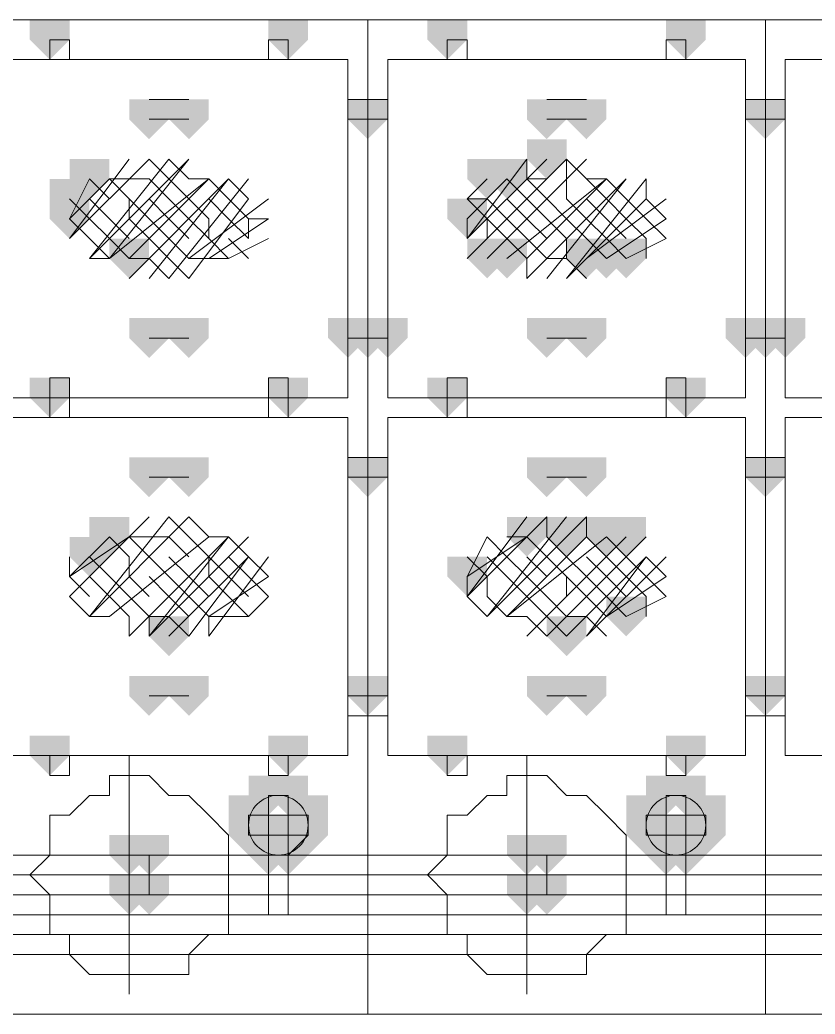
# Model space of a CAD drawing. Header units: millimetres. Extents: x 2315 to 4619, y 1334 to 1897.
# Drawn here: x 3943.621 to 3946.064, y 1516.958 to 1520.012 of the extents above; entities that cross this region are included whole.
import ezdxf

# ---------------------------------------------------------------- set-up
doc = ezdxf.new("R2010")
doc.units = ezdxf.units.MM
for name, color, linetype in [('PDF_3中心线层', 1, 'Continuous'), ('PDF_4虚线层', 2, 'Continuous'), ('PDF_5剖面线层', 2, 'Continuous'), ('PDF_剖面线层', 4, 'Continuous'), ('PDF_细实线层', 7, 'Continuous')]:
    doc.layers.add(name, color=color, linetype=linetype)

msp = doc.modelspace()

# ---------------------------------------------------------------- hatches: boundary and pattern name
at = {"layer": 'PDF_3中心线层', "transparency": 33554559}
for points in [[(3944.4452, 1520.0125), (3944.3841, 1520.0125), (3944.3841, 1519.9514), (3944.4452, 1519.8903), (3944.5063, 1519.9514), (3944.5063, 1520.0125)], [(3944.4452, 1520.0125), (3944.3841, 1520.0125), (3944.3841, 1519.9514), (3944.4452, 1519.8903), (3944.5063, 1519.9514), (3944.5063, 1520.0125)], [(3944.9339, 1520.0125), (3944.8728, 1520.0125), (3944.8728, 1519.9514), (3944.9339, 1519.8903), (3944.995, 1519.9514), (3944.995, 1520.0125)], [(3944.9339, 1520.0125), (3944.8728, 1520.0125), (3944.8728, 1519.9514), (3944.9339, 1519.8903), (3944.995, 1519.9514), (3944.995, 1520.0125)], [(3945.6668, 1520.0125), (3945.6058, 1520.0125), (3945.6058, 1519.9514), (3945.6668, 1519.8903), (3945.7279, 1519.9514), (3945.7279, 1520.0125)], [(3945.6668, 1520.0125), (3945.6058, 1520.0125), (3945.6058, 1519.9514), (3945.6668, 1519.8903), (3945.7279, 1519.9514), (3945.7279, 1520.0125)], [(3944.6895, 1519.7682), (3944.6285, 1519.7682), (3944.6285, 1519.7071), (3944.6895, 1519.646), (3944.7506, 1519.7071), (3944.7506, 1519.7682)], [(3944.6895, 1519.7682), (3944.6285, 1519.7682), (3944.6285, 1519.7071), (3944.6895, 1519.646), (3944.7506, 1519.7071), (3944.7506, 1519.7682)], [(3945.9112, 1519.7682), (3945.8501, 1519.7682), (3945.8501, 1519.7071), (3945.9112, 1519.646), (3945.9723, 1519.7071), (3945.9723, 1519.7682)], [(3945.9112, 1519.7682), (3945.8501, 1519.7682), (3945.8501, 1519.7071), (3945.9112, 1519.646), (3945.9723, 1519.7071), (3945.9723, 1519.7682)], [(3944.6895, 1519.0963), (3944.6285, 1519.0963), (3944.6285, 1519.0352), (3944.6895, 1518.9741), (3944.7506, 1519.0352), (3944.7506, 1519.0963)], [(3944.6895, 1519.0963), (3944.6285, 1519.0963), (3944.6285, 1519.0352), (3944.6895, 1518.9741), (3944.7506, 1519.0352), (3944.7506, 1519.0963)], [(3944.6895, 1519.0963), (3944.6285, 1519.0963), (3944.6285, 1519.0352), (3944.6895, 1518.9741), (3944.7506, 1519.0352), (3944.7506, 1519.0963)], [(3944.6895, 1519.0963), (3944.6285, 1519.0963), (3944.6285, 1519.0352), (3944.6895, 1518.9741), (3944.7506, 1519.0352), (3944.7506, 1519.0963)], [(3945.9112, 1519.0963), (3945.8501, 1519.0963), (3945.8501, 1519.0352), (3945.9112, 1518.9741), (3945.9723, 1519.0352), (3945.9723, 1519.0963)], [(3945.9112, 1519.0963), (3945.8501, 1519.0963), (3945.8501, 1519.0352), (3945.9112, 1518.9741), (3945.9723, 1519.0352), (3945.9723, 1519.0963)], [(3945.9112, 1519.0963), (3945.8501, 1519.0963), (3945.8501, 1519.0352), (3945.9112, 1518.9741), (3945.9723, 1519.0352), (3945.9723, 1519.0963)], [(3945.9112, 1519.0963), (3945.8501, 1519.0963), (3945.8501, 1519.0352), (3945.9112, 1518.9741), (3945.9723, 1519.0352), (3945.9723, 1519.0963)], [(3944.4452, 1518.913), (3944.3841, 1518.913), (3944.3841, 1518.8519), (3944.4452, 1518.7909), (3944.5063, 1518.8519), (3944.5063, 1518.913)], [(3944.4452, 1518.913), (3944.3841, 1518.913), (3944.3841, 1518.8519), (3944.4452, 1518.7909), (3944.5063, 1518.8519), (3944.5063, 1518.913)], [(3944.9339, 1518.913), (3944.8728, 1518.913), (3944.8728, 1518.8519), (3944.9339, 1518.7909), (3944.995, 1518.8519), (3944.995, 1518.913)], [(3944.9339, 1518.913), (3944.8728, 1518.913), (3944.8728, 1518.8519), (3944.9339, 1518.7909), (3944.995, 1518.8519), (3944.995, 1518.913)], [(3945.6668, 1518.913), (3945.6058, 1518.913), (3945.6058, 1518.8519), (3945.6668, 1518.7909), (3945.7279, 1518.8519), (3945.7279, 1518.913)], [(3945.6668, 1518.913), (3945.6058, 1518.913), (3945.6058, 1518.8519), (3945.6668, 1518.7909), (3945.7279, 1518.8519), (3945.7279, 1518.913)], [(3944.6895, 1518.6687), (3944.6285, 1518.6687), (3944.6285, 1518.6076), (3944.6895, 1518.5465), (3944.7506, 1518.6076), (3944.7506, 1518.6687)], [(3944.6895, 1518.6687), (3944.6285, 1518.6687), (3944.6285, 1518.6076), (3944.6895, 1518.5465), (3944.7506, 1518.6076), (3944.7506, 1518.6687)], [(3944.6895, 1518.6687), (3944.6285, 1518.6687), (3944.6285, 1518.6076), (3944.6895, 1518.5465), (3944.7506, 1518.6076), (3944.7506, 1518.6687)], [(3944.6895, 1518.6687), (3944.6285, 1518.6687), (3944.6285, 1518.6076), (3944.6895, 1518.5465), (3944.7506, 1518.6076), (3944.7506, 1518.6687)], [(3945.9112, 1518.6687), (3945.8501, 1518.6687), (3945.8501, 1518.6076), (3945.9112, 1518.5465), (3945.9723, 1518.6076), (3945.9723, 1518.6687)], [(3945.9112, 1518.6687), (3945.8501, 1518.6687), (3945.8501, 1518.6076), (3945.9112, 1518.5465), (3945.9723, 1518.6076), (3945.9723, 1518.6687)], [(3945.9112, 1518.6687), (3945.8501, 1518.6687), (3945.8501, 1518.6076), (3945.9112, 1518.5465), (3945.9723, 1518.6076), (3945.9723, 1518.6687)], [(3945.9112, 1518.6687), (3945.8501, 1518.6687), (3945.8501, 1518.6076), (3945.9112, 1518.5465), (3945.9723, 1518.6076), (3945.9723, 1518.6687)], [(3944.6895, 1517.9968), (3944.6285, 1517.9968), (3944.6285, 1517.9357), (3944.6895, 1517.8746), (3944.7506, 1517.9357), (3944.7506, 1517.9968)], [(3944.6895, 1517.9968), (3944.6285, 1517.9968), (3944.6285, 1517.9357), (3944.6895, 1517.8746), (3944.7506, 1517.9357), (3944.7506, 1517.9968)], [(3945.9112, 1517.9968), (3945.8501, 1517.9968), (3945.8501, 1517.9357), (3945.9112, 1517.8746), (3945.9723, 1517.9357), (3945.9723, 1517.9968)], [(3945.9112, 1517.9968), (3945.8501, 1517.9968), (3945.8501, 1517.9357), (3945.9112, 1517.8746), (3945.9723, 1517.9357), (3945.9723, 1517.9968)], [(3944.4452, 1517.8136), (3944.3841, 1517.8136), (3944.3841, 1517.7525), (3944.4452, 1517.6914), (3944.5063, 1517.7525), (3944.5063, 1517.8136)], [(3944.4452, 1517.8136), (3944.3841, 1517.8136), (3944.3841, 1517.7525), (3944.4452, 1517.6914), (3944.5063, 1517.7525), (3944.5063, 1517.8136)], [(3944.9339, 1517.8136), (3944.8728, 1517.8136), (3944.8728, 1517.7525), (3944.9339, 1517.6914), (3944.995, 1517.7525), (3944.995, 1517.8136)], [(3944.9339, 1517.8136), (3944.8728, 1517.8136), (3944.8728, 1517.7525), (3944.9339, 1517.6914), (3944.995, 1517.7525), (3944.995, 1517.8136)], [(3945.6668, 1517.8136), (3945.6058, 1517.8136), (3945.6058, 1517.7525), (3945.6668, 1517.6914), (3945.7279, 1517.7525), (3945.7279, 1517.8136)], [(3945.6668, 1517.8136), (3945.6058, 1517.8136), (3945.6058, 1517.7525), (3945.6668, 1517.6914), (3945.7279, 1517.7525), (3945.7279, 1517.8136)]]:
    msp.add_hatch(color=256, dxfattribs=at).paths.add_polyline_path(points)
at = {"layer": 'PDF_4虚线层', "transparency": 33554559}
for points in [[(3944.4452, 1517.5692), (3944.3841, 1517.5692), (3944.3841, 1517.5082), (3944.4452, 1517.4471), (3944.5063, 1517.5082), (3944.5063, 1517.5692)], [(3945.6668, 1517.5692), (3945.6058, 1517.5692), (3945.6058, 1517.5082), (3945.6668, 1517.4471), (3945.7279, 1517.5082), (3945.7279, 1517.5692)]]:
    msp.add_hatch(color=256, dxfattribs=at).paths.add_polyline_path(points)
at = {"layer": 'PDF_5剖面线层', "transparency": 33554559}
for points in [[(3945.2393, 1519.646), (3945.1782, 1519.646), (3945.1782, 1519.5849), (3945.2393, 1519.5238), (3945.3004, 1519.5849), (3945.3004, 1519.646)], [(3943.8344, 1519.5849), (3943.7733, 1519.5849), (3943.7733, 1519.5238), (3943.8344, 1519.4628), (3943.8955, 1519.5238), (3943.8955, 1519.5849)], [(3945.056, 1519.5849), (3944.995, 1519.5849), (3944.995, 1519.5238), (3945.056, 1519.4628), (3945.1171, 1519.5238), (3945.1171, 1519.5849)], [(3945.1171, 1519.5849), (3945.056, 1519.5849), (3945.056, 1519.5238), (3945.1171, 1519.4628), (3945.1782, 1519.5238), (3945.1782, 1519.5849)], [(3943.7733, 1519.5238), (3943.7123, 1519.5238), (3943.7123, 1519.4628), (3943.7733, 1519.4017), (3943.8344, 1519.4628), (3943.8344, 1519.5238)], [(3943.7733, 1519.4628), (3943.7123, 1519.4628), (3943.7123, 1519.4017), (3943.7733, 1519.3406), (3943.8344, 1519.4017), (3943.8344, 1519.4628)], [(3944.995, 1519.4628), (3944.9339, 1519.4628), (3944.9339, 1519.4017), (3944.995, 1519.3406), (3945.056, 1519.4017), (3945.056, 1519.4628)], [(3943.9566, 1519.3406), (3943.8955, 1519.3406), (3943.8955, 1519.2795), (3943.9566, 1519.2184), (3944.0177, 1519.2795), (3944.0177, 1519.3406)], [(3945.056, 1519.3406), (3944.995, 1519.3406), (3944.995, 1519.2795), (3945.056, 1519.2184), (3945.1171, 1519.2795), (3945.1171, 1519.3406)], [(3945.1171, 1519.3406), (3945.056, 1519.3406), (3945.056, 1519.2795), (3945.1171, 1519.2184), (3945.1782, 1519.2795), (3945.1782, 1519.3406)], [(3945.3614, 1519.3406), (3945.3004, 1519.3406), (3945.3004, 1519.2795), (3945.3614, 1519.2184), (3945.4225, 1519.2795), (3945.4225, 1519.3406)], [(3945.4225, 1519.3406), (3945.3614, 1519.3406), (3945.3614, 1519.2795), (3945.4225, 1519.2184), (3945.4836, 1519.2795), (3945.4836, 1519.3406)], [(3945.4836, 1519.3406), (3945.4225, 1519.3406), (3945.4225, 1519.2795), (3945.4836, 1519.2184), (3945.5447, 1519.2795), (3945.5447, 1519.3406)], [(3943.8955, 1518.4855), (3943.8344, 1518.4855), (3943.8344, 1518.4244), (3943.8955, 1518.3633), (3943.9566, 1518.4244), (3943.9566, 1518.4855)], [(3945.1782, 1518.4855), (3945.1171, 1518.4855), (3945.1171, 1518.4244), (3945.1782, 1518.3633), (3945.2393, 1518.4244), (3945.2393, 1518.4855)], [(3945.3004, 1518.4855), (3945.2393, 1518.4855), (3945.2393, 1518.4244), (3945.3004, 1518.3633), (3945.3614, 1518.4244), (3945.3614, 1518.4855)], [(3945.4225, 1518.4855), (3945.3614, 1518.4855), (3945.3614, 1518.4244), (3945.4225, 1518.3633), (3945.4836, 1518.4244), (3945.4836, 1518.4855)], [(3945.4836, 1518.4855), (3945.4225, 1518.4855), (3945.4225, 1518.4244), (3945.4836, 1518.3633), (3945.5447, 1518.4244), (3945.5447, 1518.4855)], [(3943.8344, 1518.4244), (3943.7733, 1518.4244), (3943.7733, 1518.3633), (3943.8344, 1518.3022), (3943.8955, 1518.3633), (3943.8955, 1518.4244)], [(3944.995, 1518.3633), (3944.9339, 1518.3633), (3944.9339, 1518.3022), (3944.995, 1518.2411), (3945.056, 1518.3022), (3945.056, 1518.3633)], [(3945.4836, 1518.2411), (3945.4225, 1518.2411), (3945.4225, 1518.1801), (3945.4836, 1518.119), (3945.5447, 1518.1801), (3945.5447, 1518.2411)], [(3944.0787, 1518.1801), (3944.0177, 1518.1801), (3944.0177, 1518.119), (3944.0787, 1518.0579), (3944.1398, 1518.119), (3944.1398, 1518.1801)], [(3945.3004, 1518.1801), (3945.2393, 1518.1801), (3945.2393, 1518.119), (3945.3004, 1518.0579), (3945.3614, 1518.119), (3945.3614, 1518.1801)]]:
    msp.add_hatch(color=256, dxfattribs=at).paths.add_polyline_path(points)
at = {"layer": 'PDF_细实线层', "transparency": 33554559}
for points in [[(3943.7123, 1520.0125), (3943.6512, 1520.0125), (3943.6512, 1519.9514), (3943.7123, 1519.8903), (3943.7733, 1519.9514), (3943.7733, 1520.0125)], [(3944.4452, 1520.0125), (3944.3841, 1520.0125), (3944.3841, 1519.9514), (3944.4452, 1519.8903), (3944.5063, 1519.9514), (3944.5063, 1520.0125)], [(3944.9339, 1520.0125), (3944.8728, 1520.0125), (3944.8728, 1519.9514), (3944.9339, 1519.8903), (3944.995, 1519.9514), (3944.995, 1520.0125)], [(3945.6668, 1520.0125), (3945.6058, 1520.0125), (3945.6058, 1519.9514), (3945.6668, 1519.8903), (3945.7279, 1519.9514), (3945.7279, 1520.0125)], [(3944.0177, 1519.7682), (3943.9566, 1519.7682), (3943.9566, 1519.7071), (3944.0177, 1519.646), (3944.0787, 1519.7071), (3944.0787, 1519.7682)], [(3944.1398, 1519.7682), (3944.0787, 1519.7682), (3944.0787, 1519.7071), (3944.1398, 1519.646), (3944.2009, 1519.7071), (3944.2009, 1519.7682)], [(3944.6895, 1519.7682), (3944.6285, 1519.7682), (3944.6285, 1519.7071), (3944.6895, 1519.646), (3944.7506, 1519.7071), (3944.7506, 1519.7682)], [(3945.2393, 1519.7682), (3945.1782, 1519.7682), (3945.1782, 1519.7071), (3945.2393, 1519.646), (3945.3004, 1519.7071), (3945.3004, 1519.7682)], [(3945.3614, 1519.7682), (3945.3004, 1519.7682), (3945.3004, 1519.7071), (3945.3614, 1519.646), (3945.4225, 1519.7071), (3945.4225, 1519.7682)], [(3945.9112, 1519.7682), (3945.8501, 1519.7682), (3945.8501, 1519.7071), (3945.9112, 1519.646), (3945.9723, 1519.7071), (3945.9723, 1519.7682)], [(3944.0177, 1519.0963), (3943.9566, 1519.0963), (3943.9566, 1519.0352), (3944.0177, 1518.9741), (3944.0787, 1519.0352), (3944.0787, 1519.0963)], [(3944.1398, 1519.0963), (3944.0787, 1519.0963), (3944.0787, 1519.0352), (3944.1398, 1518.9741), (3944.2009, 1519.0352), (3944.2009, 1519.0963)], [(3944.6285, 1519.0963), (3944.5674, 1519.0963), (3944.5674, 1519.0352), (3944.6285, 1518.9741), (3944.6895, 1519.0352), (3944.6895, 1519.0963)], [(3944.6285, 1519.0963), (3944.5674, 1519.0963), (3944.5674, 1519.0352), (3944.6285, 1518.9741), (3944.6895, 1519.0352), (3944.6895, 1519.0963)], [(3944.6895, 1519.0963), (3944.6285, 1519.0963), (3944.6285, 1519.0352), (3944.6895, 1518.9741), (3944.7506, 1519.0352), (3944.7506, 1519.0963)], [(3944.7506, 1519.0963), (3944.6895, 1519.0963), (3944.6895, 1519.0352), (3944.7506, 1518.9741), (3944.8117, 1519.0352), (3944.8117, 1519.0963)], [(3944.7506, 1519.0963), (3944.6895, 1519.0963), (3944.6895, 1519.0352), (3944.7506, 1518.9741), (3944.8117, 1519.0352), (3944.8117, 1519.0963)], [(3945.2393, 1519.0963), (3945.1782, 1519.0963), (3945.1782, 1519.0352), (3945.2393, 1518.9741), (3945.3004, 1519.0352), (3945.3004, 1519.0963)], [(3945.3614, 1519.0963), (3945.3004, 1519.0963), (3945.3004, 1519.0352), (3945.3614, 1518.9741), (3945.4225, 1519.0352), (3945.4225, 1519.0963)], [(3945.8501, 1519.0963), (3945.789, 1519.0963), (3945.789, 1519.0352), (3945.8501, 1518.9741), (3945.9112, 1519.0352), (3945.9112, 1519.0963)], [(3945.8501, 1519.0963), (3945.789, 1519.0963), (3945.789, 1519.0352), (3945.8501, 1518.9741), (3945.9112, 1519.0352), (3945.9112, 1519.0963)], [(3945.9112, 1519.0963), (3945.8501, 1519.0963), (3945.8501, 1519.0352), (3945.9112, 1518.9741), (3945.9723, 1519.0352), (3945.9723, 1519.0963)], [(3945.9723, 1519.0963), (3945.9112, 1519.0963), (3945.9112, 1519.0352), (3945.9723, 1518.9741), (3946.0333, 1519.0352), (3946.0333, 1519.0963)], [(3945.9723, 1519.0963), (3945.9112, 1519.0963), (3945.9112, 1519.0352), (3945.9723, 1518.9741), (3946.0333, 1519.0352), (3946.0333, 1519.0963)], [(3943.7123, 1518.913), (3943.6512, 1518.913), (3943.6512, 1518.8519), (3943.7123, 1518.7909), (3943.7733, 1518.8519), (3943.7733, 1518.913)], [(3944.4452, 1518.913), (3944.3841, 1518.913), (3944.3841, 1518.8519), (3944.4452, 1518.7909), (3944.5063, 1518.8519), (3944.5063, 1518.913)], [(3944.9339, 1518.913), (3944.8728, 1518.913), (3944.8728, 1518.8519), (3944.9339, 1518.7909), (3944.995, 1518.8519), (3944.995, 1518.913)], [(3945.6668, 1518.913), (3945.6058, 1518.913), (3945.6058, 1518.8519), (3945.6668, 1518.7909), (3945.7279, 1518.8519), (3945.7279, 1518.913)], [(3944.0177, 1518.6687), (3943.9566, 1518.6687), (3943.9566, 1518.6076), (3944.0177, 1518.5465), (3944.0787, 1518.6076), (3944.0787, 1518.6687)], [(3944.1398, 1518.6687), (3944.0787, 1518.6687), (3944.0787, 1518.6076), (3944.1398, 1518.5465), (3944.2009, 1518.6076), (3944.2009, 1518.6687)], [(3944.6895, 1518.6687), (3944.6285, 1518.6687), (3944.6285, 1518.6076), (3944.6895, 1518.5465), (3944.7506, 1518.6076), (3944.7506, 1518.6687)], [(3945.2393, 1518.6687), (3945.1782, 1518.6687), (3945.1782, 1518.6076), (3945.2393, 1518.5465), (3945.3004, 1518.6076), (3945.3004, 1518.6687)], [(3945.3614, 1518.6687), (3945.3004, 1518.6687), (3945.3004, 1518.6076), (3945.3614, 1518.5465), (3945.4225, 1518.6076), (3945.4225, 1518.6687)], [(3945.9112, 1518.6687), (3945.8501, 1518.6687), (3945.8501, 1518.6076), (3945.9112, 1518.5465), (3945.9723, 1518.6076), (3945.9723, 1518.6687)], [(3944.0177, 1517.9968), (3943.9566, 1517.9968), (3943.9566, 1517.9357), (3944.0177, 1517.8746), (3944.0787, 1517.9357), (3944.0787, 1517.9968)], [(3944.1398, 1517.9968), (3944.0787, 1517.9968), (3944.0787, 1517.9357), (3944.1398, 1517.8746), (3944.2009, 1517.9357), (3944.2009, 1517.9968)], [(3944.6895, 1517.9968), (3944.6285, 1517.9968), (3944.6285, 1517.9357), (3944.6895, 1517.8746), (3944.7506, 1517.9357), (3944.7506, 1517.9968)], [(3945.2393, 1517.9968), (3945.1782, 1517.9968), (3945.1782, 1517.9357), (3945.2393, 1517.8746), (3945.3004, 1517.9357), (3945.3004, 1517.9968)], [(3945.3614, 1517.9968), (3945.3004, 1517.9968), (3945.3004, 1517.9357), (3945.3614, 1517.8746), (3945.4225, 1517.9357), (3945.4225, 1517.9968)], [(3945.9112, 1517.9968), (3945.8501, 1517.9968), (3945.8501, 1517.9357), (3945.9112, 1517.8746), (3945.9723, 1517.9357), (3945.9723, 1517.9968)], [(3943.7123, 1517.8136), (3943.6512, 1517.8136), (3943.6512, 1517.7525), (3943.7123, 1517.6914), (3943.7733, 1517.7525), (3943.7733, 1517.8136)], [(3944.4452, 1517.8136), (3944.3841, 1517.8136), (3944.3841, 1517.7525), (3944.4452, 1517.6914), (3944.5063, 1517.7525), (3944.5063, 1517.8136)], [(3944.9339, 1517.8136), (3944.8728, 1517.8136), (3944.8728, 1517.7525), (3944.9339, 1517.6914), (3944.995, 1517.7525), (3944.995, 1517.8136)], [(3945.6668, 1517.8136), (3945.6058, 1517.8136), (3945.6058, 1517.7525), (3945.6668, 1517.6914), (3945.7279, 1517.7525), (3945.7279, 1517.8136)], [(3944.3841, 1517.6914), (3944.3231, 1517.6914), (3944.3231, 1517.6303), (3944.3841, 1517.5692), (3944.4452, 1517.6303), (3944.4452, 1517.6914)], [(3944.4452, 1517.6914), (3944.3841, 1517.6914), (3944.3841, 1517.6303), (3944.4452, 1517.5692), (3944.5063, 1517.6303), (3944.5063, 1517.6914)], [(3944.4452, 1517.6914), (3944.3841, 1517.6914), (3944.3841, 1517.6303), (3944.4452, 1517.5692), (3944.5063, 1517.6303), (3944.5063, 1517.6914)], [(3944.4452, 1517.6914), (3944.3841, 1517.6914), (3944.3841, 1517.6303), (3944.4452, 1517.5692), (3944.5063, 1517.6303), (3944.5063, 1517.6914)], [(3944.4452, 1517.6914), (3944.3841, 1517.6914), (3944.3841, 1517.6303), (3944.4452, 1517.5692), (3944.5063, 1517.6303), (3944.5063, 1517.6914)], [(3945.6058, 1517.6914), (3945.5447, 1517.6914), (3945.5447, 1517.6303), (3945.6058, 1517.5692), (3945.6668, 1517.6303), (3945.6668, 1517.6914)], [(3945.6668, 1517.6914), (3945.6058, 1517.6914), (3945.6058, 1517.6303), (3945.6668, 1517.5692), (3945.7279, 1517.6303), (3945.7279, 1517.6914)], [(3945.6668, 1517.6914), (3945.6058, 1517.6914), (3945.6058, 1517.6303), (3945.6668, 1517.5692), (3945.7279, 1517.6303), (3945.7279, 1517.6914)], [(3945.6668, 1517.6914), (3945.6058, 1517.6914), (3945.6058, 1517.6303), (3945.6668, 1517.5692), (3945.7279, 1517.6303), (3945.7279, 1517.6914)], [(3945.6668, 1517.6914), (3945.6058, 1517.6914), (3945.6058, 1517.6303), (3945.6668, 1517.5692), (3945.7279, 1517.6303), (3945.7279, 1517.6914)], [(3944.3231, 1517.6303), (3944.262, 1517.6303), (3944.262, 1517.5692), (3944.3231, 1517.5082), (3944.3841, 1517.5692), (3944.3841, 1517.6303)], [(3944.3231, 1517.6303), (3944.262, 1517.6303), (3944.262, 1517.5692), (3944.3231, 1517.5082), (3944.3841, 1517.5692), (3944.3841, 1517.6303)], [(3944.3231, 1517.6303), (3944.262, 1517.6303), (3944.262, 1517.5692), (3944.3231, 1517.5082), (3944.3841, 1517.5692), (3944.3841, 1517.6303)], [(3944.3231, 1517.6303), (3944.262, 1517.6303), (3944.262, 1517.5692), (3944.3231, 1517.5082), (3944.3841, 1517.5692), (3944.3841, 1517.6303)], [(3944.3231, 1517.6303), (3944.262, 1517.6303), (3944.262, 1517.5692), (3944.3231, 1517.5082), (3944.3841, 1517.5692), (3944.3841, 1517.6303)], [(3944.3231, 1517.6303), (3944.262, 1517.6303), (3944.262, 1517.5692), (3944.3231, 1517.5082), (3944.3841, 1517.5692), (3944.3841, 1517.6303)], [(3944.3231, 1517.6303), (3944.262, 1517.6303), (3944.262, 1517.5692), (3944.3231, 1517.5082), (3944.3841, 1517.5692), (3944.3841, 1517.6303)], [(3944.5063, 1517.6303), (3944.4452, 1517.6303), (3944.4452, 1517.5692), (3944.5063, 1517.5082), (3944.5674, 1517.5692), (3944.5674, 1517.6303)], [(3944.5063, 1517.6303), (3944.4452, 1517.6303), (3944.4452, 1517.5692), (3944.5063, 1517.5082), (3944.5674, 1517.5692), (3944.5674, 1517.6303)], [(3944.5063, 1517.6303), (3944.4452, 1517.6303), (3944.4452, 1517.5692), (3944.5063, 1517.5082), (3944.5674, 1517.5692), (3944.5674, 1517.6303)], [(3944.5063, 1517.6303), (3944.4452, 1517.6303), (3944.4452, 1517.5692), (3944.5063, 1517.5082), (3944.5674, 1517.5692), (3944.5674, 1517.6303)], [(3944.5063, 1517.6303), (3944.4452, 1517.6303), (3944.4452, 1517.5692), (3944.5063, 1517.5082), (3944.5674, 1517.5692), (3944.5674, 1517.6303)], [(3944.5063, 1517.6303), (3944.4452, 1517.6303), (3944.4452, 1517.5692), (3944.5063, 1517.5082), (3944.5674, 1517.5692), (3944.5674, 1517.6303)], [(3944.5063, 1517.6303), (3944.4452, 1517.6303), (3944.4452, 1517.5692), (3944.5063, 1517.5082), (3944.5674, 1517.5692), (3944.5674, 1517.6303)], [(3945.5447, 1517.6303), (3945.4836, 1517.6303), (3945.4836, 1517.5692), (3945.5447, 1517.5082), (3945.6058, 1517.5692), (3945.6058, 1517.6303)], [(3945.5447, 1517.6303), (3945.4836, 1517.6303), (3945.4836, 1517.5692), (3945.5447, 1517.5082), (3945.6058, 1517.5692), (3945.6058, 1517.6303)], [(3945.5447, 1517.6303), (3945.4836, 1517.6303), (3945.4836, 1517.5692), (3945.5447, 1517.5082), (3945.6058, 1517.5692), (3945.6058, 1517.6303)], [(3945.5447, 1517.6303), (3945.4836, 1517.6303), (3945.4836, 1517.5692), (3945.5447, 1517.5082), (3945.6058, 1517.5692), (3945.6058, 1517.6303)], [(3945.5447, 1517.6303), (3945.4836, 1517.6303), (3945.4836, 1517.5692), (3945.5447, 1517.5082), (3945.6058, 1517.5692), (3945.6058, 1517.6303)], [(3945.5447, 1517.6303), (3945.4836, 1517.6303), (3945.4836, 1517.5692), (3945.5447, 1517.5082), (3945.6058, 1517.5692), (3945.6058, 1517.6303)], [(3945.5447, 1517.6303), (3945.4836, 1517.6303), (3945.4836, 1517.5692), (3945.5447, 1517.5082), (3945.6058, 1517.5692), (3945.6058, 1517.6303)], [(3945.7279, 1517.6303), (3945.6668, 1517.6303), (3945.6668, 1517.5692), (3945.7279, 1517.5082), (3945.789, 1517.5692), (3945.789, 1517.6303)], [(3945.7279, 1517.6303), (3945.6668, 1517.6303), (3945.6668, 1517.5692), (3945.7279, 1517.5082), (3945.789, 1517.5692), (3945.789, 1517.6303)], [(3945.7279, 1517.6303), (3945.6668, 1517.6303), (3945.6668, 1517.5692), (3945.7279, 1517.5082), (3945.789, 1517.5692), (3945.789, 1517.6303)], [(3945.7279, 1517.6303), (3945.6668, 1517.6303), (3945.6668, 1517.5692), (3945.7279, 1517.5082), (3945.789, 1517.5692), (3945.789, 1517.6303)], [(3945.7279, 1517.6303), (3945.6668, 1517.6303), (3945.6668, 1517.5692), (3945.7279, 1517.5082), (3945.789, 1517.5692), (3945.789, 1517.6303)], [(3945.7279, 1517.6303), (3945.6668, 1517.6303), (3945.6668, 1517.5692), (3945.7279, 1517.5082), (3945.789, 1517.5692), (3945.789, 1517.6303)], [(3945.7279, 1517.6303), (3945.6668, 1517.6303), (3945.6668, 1517.5692), (3945.7279, 1517.5082), (3945.789, 1517.5692), (3945.789, 1517.6303)], [(3944.3231, 1517.5692), (3944.262, 1517.5692), (3944.262, 1517.5082), (3944.3231, 1517.4471), (3944.3841, 1517.5082), (3944.3841, 1517.5692)], [(3944.3231, 1517.5692), (3944.262, 1517.5692), (3944.262, 1517.5082), (3944.3231, 1517.4471), (3944.3841, 1517.5082), (3944.3841, 1517.5692)], [(3944.3231, 1517.5692), (3944.262, 1517.5692), (3944.262, 1517.5082), (3944.3231, 1517.4471), (3944.3841, 1517.5082), (3944.3841, 1517.5692)], [(3944.3231, 1517.5692), (3944.262, 1517.5692), (3944.262, 1517.5082), (3944.3231, 1517.4471), (3944.3841, 1517.5082), (3944.3841, 1517.5692)], [(3944.3231, 1517.5692), (3944.262, 1517.5692), (3944.262, 1517.5082), (3944.3231, 1517.4471), (3944.3841, 1517.5082), (3944.3841, 1517.5692)], [(3944.3231, 1517.5692), (3944.262, 1517.5692), (3944.262, 1517.5082), (3944.3231, 1517.4471), (3944.3841, 1517.5082), (3944.3841, 1517.5692)], [(3944.3231, 1517.5692), (3944.262, 1517.5692), (3944.262, 1517.5082), (3944.3231, 1517.4471), (3944.3841, 1517.5082), (3944.3841, 1517.5692)], [(3944.3841, 1517.5692), (3944.3231, 1517.5692), (3944.3231, 1517.5082), (3944.3841, 1517.4471), (3944.4452, 1517.5082), (3944.4452, 1517.5692)], [(3944.3841, 1517.5692), (3944.3231, 1517.5692), (3944.3231, 1517.5082), (3944.3841, 1517.4471), (3944.4452, 1517.5082), (3944.4452, 1517.5692)], [(3944.4452, 1517.5692), (3944.3841, 1517.5692), (3944.3841, 1517.5082), (3944.4452, 1517.4471), (3944.5063, 1517.5082), (3944.5063, 1517.5692)], [(3944.4452, 1517.5692), (3944.3841, 1517.5692), (3944.3841, 1517.5082), (3944.4452, 1517.4471), (3944.5063, 1517.5082), (3944.5063, 1517.5692)], [(3944.4452, 1517.5692), (3944.3841, 1517.5692), (3944.3841, 1517.5082), (3944.4452, 1517.4471), (3944.5063, 1517.5082), (3944.5063, 1517.5692)], [(3944.4452, 1517.5692), (3944.3841, 1517.5692), (3944.3841, 1517.5082), (3944.4452, 1517.4471), (3944.5063, 1517.5082), (3944.5063, 1517.5692)], [(3944.4452, 1517.5692), (3944.3841, 1517.5692), (3944.3841, 1517.5082), (3944.4452, 1517.4471), (3944.5063, 1517.5082), (3944.5063, 1517.5692)], [(3944.4452, 1517.5692), (3944.3841, 1517.5692), (3944.3841, 1517.5082), (3944.4452, 1517.4471), (3944.5063, 1517.5082), (3944.5063, 1517.5692)], [(3944.5063, 1517.5692), (3944.4452, 1517.5692), (3944.4452, 1517.5082), (3944.5063, 1517.4471), (3944.5674, 1517.5082), (3944.5674, 1517.5692)], [(3944.5063, 1517.5692), (3944.4452, 1517.5692), (3944.4452, 1517.5082), (3944.5063, 1517.4471), (3944.5674, 1517.5082), (3944.5674, 1517.5692)], [(3944.5063, 1517.5692), (3944.4452, 1517.5692), (3944.4452, 1517.5082), (3944.5063, 1517.4471), (3944.5674, 1517.5082), (3944.5674, 1517.5692)], [(3944.5063, 1517.5692), (3944.4452, 1517.5692), (3944.4452, 1517.5082), (3944.5063, 1517.4471), (3944.5674, 1517.5082), (3944.5674, 1517.5692)], [(3944.5063, 1517.5692), (3944.4452, 1517.5692), (3944.4452, 1517.5082), (3944.5063, 1517.4471), (3944.5674, 1517.5082), (3944.5674, 1517.5692)], [(3944.5063, 1517.5692), (3944.4452, 1517.5692), (3944.4452, 1517.5082), (3944.5063, 1517.4471), (3944.5674, 1517.5082), (3944.5674, 1517.5692)], [(3944.5063, 1517.5692), (3944.4452, 1517.5692), (3944.4452, 1517.5082), (3944.5063, 1517.4471), (3944.5674, 1517.5082), (3944.5674, 1517.5692)], [(3945.5447, 1517.5692), (3945.4836, 1517.5692), (3945.4836, 1517.5082), (3945.5447, 1517.4471), (3945.6058, 1517.5082), (3945.6058, 1517.5692)], [(3945.5447, 1517.5692), (3945.4836, 1517.5692), (3945.4836, 1517.5082), (3945.5447, 1517.4471), (3945.6058, 1517.5082), (3945.6058, 1517.5692)], [(3945.5447, 1517.5692), (3945.4836, 1517.5692), (3945.4836, 1517.5082), (3945.5447, 1517.4471), (3945.6058, 1517.5082), (3945.6058, 1517.5692)], [(3945.5447, 1517.5692), (3945.4836, 1517.5692), (3945.4836, 1517.5082), (3945.5447, 1517.4471), (3945.6058, 1517.5082), (3945.6058, 1517.5692)], [(3945.5447, 1517.5692), (3945.4836, 1517.5692), (3945.4836, 1517.5082), (3945.5447, 1517.4471), (3945.6058, 1517.5082), (3945.6058, 1517.5692)], [(3945.5447, 1517.5692), (3945.4836, 1517.5692), (3945.4836, 1517.5082), (3945.5447, 1517.4471), (3945.6058, 1517.5082), (3945.6058, 1517.5692)], [(3945.5447, 1517.5692), (3945.4836, 1517.5692), (3945.4836, 1517.5082), (3945.5447, 1517.4471), (3945.6058, 1517.5082), (3945.6058, 1517.5692)], [(3945.6058, 1517.5692), (3945.5447, 1517.5692), (3945.5447, 1517.5082), (3945.6058, 1517.4471), (3945.6668, 1517.5082), (3945.6668, 1517.5692)], [(3945.6058, 1517.5692), (3945.5447, 1517.5692), (3945.5447, 1517.5082), (3945.6058, 1517.4471), (3945.6668, 1517.5082), (3945.6668, 1517.5692)], [(3945.6668, 1517.5692), (3945.6058, 1517.5692), (3945.6058, 1517.5082), (3945.6668, 1517.4471), (3945.7279, 1517.5082), (3945.7279, 1517.5692)], [(3945.6668, 1517.5692), (3945.6058, 1517.5692), (3945.6058, 1517.5082), (3945.6668, 1517.4471), (3945.7279, 1517.5082), (3945.7279, 1517.5692)], [(3945.6668, 1517.5692), (3945.6058, 1517.5692), (3945.6058, 1517.5082), (3945.6668, 1517.4471), (3945.7279, 1517.5082), (3945.7279, 1517.5692)], [(3945.6668, 1517.5692), (3945.6058, 1517.5692), (3945.6058, 1517.5082), (3945.6668, 1517.4471), (3945.7279, 1517.5082), (3945.7279, 1517.5692)], [(3945.6668, 1517.5692), (3945.6058, 1517.5692), (3945.6058, 1517.5082), (3945.6668, 1517.4471), (3945.7279, 1517.5082), (3945.7279, 1517.5692)], [(3945.6668, 1517.5692), (3945.6058, 1517.5692), (3945.6058, 1517.5082), (3945.6668, 1517.4471), (3945.7279, 1517.5082), (3945.7279, 1517.5692)], [(3945.7279, 1517.5692), (3945.6668, 1517.5692), (3945.6668, 1517.5082), (3945.7279, 1517.4471), (3945.789, 1517.5082), (3945.789, 1517.5692)], [(3945.7279, 1517.5692), (3945.6668, 1517.5692), (3945.6668, 1517.5082), (3945.7279, 1517.4471), (3945.789, 1517.5082), (3945.789, 1517.5692)], [(3945.7279, 1517.5692), (3945.6668, 1517.5692), (3945.6668, 1517.5082), (3945.7279, 1517.4471), (3945.789, 1517.5082), (3945.789, 1517.5692)], [(3945.7279, 1517.5692), (3945.6668, 1517.5692), (3945.6668, 1517.5082), (3945.7279, 1517.4471), (3945.789, 1517.5082), (3945.789, 1517.5692)], [(3945.7279, 1517.5692), (3945.6668, 1517.5692), (3945.6668, 1517.5082), (3945.7279, 1517.4471), (3945.789, 1517.5082), (3945.789, 1517.5692)], [(3945.7279, 1517.5692), (3945.6668, 1517.5692), (3945.6668, 1517.5082), (3945.7279, 1517.4471), (3945.789, 1517.5082), (3945.789, 1517.5692)], [(3945.7279, 1517.5692), (3945.6668, 1517.5692), (3945.6668, 1517.5082), (3945.7279, 1517.4471), (3945.789, 1517.5082), (3945.789, 1517.5692)], [(3943.9566, 1517.5082), (3943.8955, 1517.5082), (3943.8955, 1517.4471), (3943.9566, 1517.386), (3944.0177, 1517.4471), (3944.0177, 1517.5082)], [(3944.0177, 1517.5082), (3943.9566, 1517.5082), (3943.9566, 1517.4471), (3944.0177, 1517.386), (3944.0787, 1517.4471), (3944.0787, 1517.5082)], [(3944.3841, 1517.5082), (3944.3231, 1517.5082), (3944.3231, 1517.4471), (3944.3841, 1517.386), (3944.4452, 1517.4471), (3944.4452, 1517.5082)], [(3944.3841, 1517.5082), (3944.3231, 1517.5082), (3944.3231, 1517.4471), (3944.3841, 1517.386), (3944.4452, 1517.4471), (3944.4452, 1517.5082)], [(3944.4452, 1517.5082), (3944.3841, 1517.5082), (3944.3841, 1517.4471), (3944.4452, 1517.386), (3944.5063, 1517.4471), (3944.5063, 1517.5082)], [(3944.4452, 1517.5082), (3944.3841, 1517.5082), (3944.3841, 1517.4471), (3944.4452, 1517.386), (3944.5063, 1517.4471), (3944.5063, 1517.5082)], [(3944.4452, 1517.5082), (3944.3841, 1517.5082), (3944.3841, 1517.4471), (3944.4452, 1517.386), (3944.5063, 1517.4471), (3944.5063, 1517.5082)], [(3944.4452, 1517.5082), (3944.3841, 1517.5082), (3944.3841, 1517.4471), (3944.4452, 1517.386), (3944.5063, 1517.4471), (3944.5063, 1517.5082)], [(3944.4452, 1517.5082), (3944.3841, 1517.5082), (3944.3841, 1517.4471), (3944.4452, 1517.386), (3944.5063, 1517.4471), (3944.5063, 1517.5082)], [(3945.1782, 1517.5082), (3945.1171, 1517.5082), (3945.1171, 1517.4471), (3945.1782, 1517.386), (3945.2393, 1517.4471), (3945.2393, 1517.5082)], [(3945.2393, 1517.5082), (3945.1782, 1517.5082), (3945.1782, 1517.4471), (3945.2393, 1517.386), (3945.3004, 1517.4471), (3945.3004, 1517.5082)], [(3945.6058, 1517.5082), (3945.5447, 1517.5082), (3945.5447, 1517.4471), (3945.6058, 1517.386), (3945.6668, 1517.4471), (3945.6668, 1517.5082)], [(3945.6058, 1517.5082), (3945.5447, 1517.5082), (3945.5447, 1517.4471), (3945.6058, 1517.386), (3945.6668, 1517.4471), (3945.6668, 1517.5082)], [(3945.6668, 1517.5082), (3945.6058, 1517.5082), (3945.6058, 1517.4471), (3945.6668, 1517.386), (3945.7279, 1517.4471), (3945.7279, 1517.5082)], [(3945.6668, 1517.5082), (3945.6058, 1517.5082), (3945.6058, 1517.4471), (3945.6668, 1517.386), (3945.7279, 1517.4471), (3945.7279, 1517.5082)], [(3945.6668, 1517.5082), (3945.6058, 1517.5082), (3945.6058, 1517.4471), (3945.6668, 1517.386), (3945.7279, 1517.4471), (3945.7279, 1517.5082)], [(3945.6668, 1517.5082), (3945.6058, 1517.5082), (3945.6058, 1517.4471), (3945.6668, 1517.386), (3945.7279, 1517.4471), (3945.7279, 1517.5082)], [(3945.6668, 1517.5082), (3945.6058, 1517.5082), (3945.6058, 1517.4471), (3945.6668, 1517.386), (3945.7279, 1517.4471), (3945.7279, 1517.5082)], [(3943.9566, 1517.386), (3943.8955, 1517.386), (3943.8955, 1517.3249), (3943.9566, 1517.2638), (3944.0177, 1517.3249), (3944.0177, 1517.386)], [(3944.0177, 1517.386), (3943.9566, 1517.386), (3943.9566, 1517.3249), (3944.0177, 1517.2638), (3944.0787, 1517.3249), (3944.0787, 1517.386)], [(3945.1782, 1517.386), (3945.1171, 1517.386), (3945.1171, 1517.3249), (3945.1782, 1517.2638), (3945.2393, 1517.3249), (3945.2393, 1517.386)], [(3945.2393, 1517.386), (3945.1782, 1517.386), (3945.1782, 1517.3249), (3945.2393, 1517.2638), (3945.3004, 1517.3249), (3945.3004, 1517.386)]]:
    msp.add_hatch(color=256, dxfattribs=at).paths.add_polyline_path(points)

# ---------------------------------------------------------------- linework, layer by layer
at = {"layer": 'PDF_3中心线层', "lineweight": 18}
for points in [[(3943.7123, 1519.9514), (3943.7123, 1519.8903), (3943.7123, 1519.9514), (3943.7733, 1519.9514)], [(3944.4452, 1519.9514), (3944.4452, 1519.8903)], [(3944.9339, 1519.9514), (3944.9339, 1519.8903)], [(3945.6668, 1519.9514), (3945.6668, 1519.8903)], [(3944.6895, 1519.7682), (3944.6895, 1519.7071)], [(3945.9112, 1519.7682), (3945.9112, 1519.7071)], [(3943.7123, 1518.7909), (3943.7123, 1518.8519), (3943.7733, 1518.8519), (3943.7123, 1518.8519)], [(3944.4452, 1518.7909), (3944.4452, 1518.8519)], [(3944.9339, 1518.7909), (3944.9339, 1518.8519)], [(3945.6668, 1518.7909), (3945.6668, 1518.8519)], [(3944.6895, 1517.9357), (3944.6895, 1517.8746)], [(3945.9112, 1517.9357), (3945.9112, 1517.8746)], [(3943.7123, 1517.6914), (3943.7123, 1517.7525), (3943.7733, 1517.7525), (3943.7123, 1517.7525)], [(3944.4452, 1517.6914), (3944.4452, 1517.7525)], [(3944.9339, 1517.6914), (3944.9339, 1517.7525)], [(3945.6668, 1517.6914), (3945.6668, 1517.7525)], [(3944.4452, 1517.6303), (3944.3841, 1517.6303), (3944.3841, 1517.5692), (3944.3231, 1517.5692), (3944.3231, 1517.5082), (3944.3841, 1517.5082), (3944.3841, 1517.4471), (3944.4452, 1517.4471), (3944.5063, 1517.5082), (3944.5063, 1517.5692), (3944.4452, 1517.5692)], [(3945.6668, 1517.6303), (3945.6058, 1517.6303), (3945.6058, 1517.5692), (3945.5447, 1517.5692), (3945.5447, 1517.5082), (3945.6058, 1517.5082), (3945.6058, 1517.4471), (3945.6668, 1517.4471), (3945.6668, 1517.5082), (3945.7279, 1517.5082), (3945.7279, 1517.5692), (3945.6668, 1517.5692)], [(3943.9566, 1517.4471), (3944.0177, 1517.4471), (3944.0177, 1517.3249), (3943.9566, 1517.3249)], [(3945.1782, 1517.4471), (3945.2393, 1517.4471), (3945.2393, 1517.3249), (3945.1782, 1517.3249)]]:
    msp.add_lwpolyline(points, close=True, dxfattribs=at)
for points in [[(3943.9566, 1517.7525), (3943.9566, 1517.0195)], [(3945.1782, 1517.7525), (3945.1782, 1517.0195)], [(3944.4452, 1517.6303), (3944.4452, 1517.2638)], [(3945.6668, 1517.6303), (3945.6668, 1517.2638)], [(3944.5063, 1517.5082), (3944.3231, 1517.5082)], [(3944.4452, 1517.5082), (3944.3841, 1517.5082)], [(3945.7279, 1517.5082), (3945.5447, 1517.5082)], [(3945.6668, 1517.5082), (3945.6058, 1517.5082)], [(3942.9182, 1517.2028), (3950.9809, 1517.2028), (3951.042, 1517.2028), (3951.042, 1517.2638), (3951.1031, 1517.2638), (3951.1031, 1517.3249), (3951.1031, 1517.386)], [(3943.6512, 1517.386), (3944.3231, 1517.386)]]:
    msp.add_lwpolyline(points, dxfattribs=at)
at = {"layer": 'PDF_4虚线层', "lineweight": 18}
for points in [[(3944.6895, 1520.0125), (3944.6895, 1516.9584)], [(3945.9112, 1520.0125), (3945.9112, 1516.9584)], [(3942.1852, 1517.386), (3950.8587, 1517.386)], [(3942.1852, 1517.3249), (3950.8587, 1517.3249)]]:
    msp.add_lwpolyline(points, dxfattribs=at)
for points in [[(3943.9566, 1517.6914), (3943.8955, 1517.6914), (3943.8955, 1517.6303), (3943.8344, 1517.6303), (3943.7733, 1517.5692), (3943.7123, 1517.5692), (3943.7123, 1517.5082), (3943.7123, 1517.4471), (3943.6512, 1517.386), (3943.7123, 1517.3249), (3943.7123, 1517.2638), (3943.7123, 1517.2028), (3943.7733, 1517.2028), (3943.7733, 1517.1417), (3943.8344, 1517.0806), (3943.8955, 1517.0806), (3943.9566, 1517.0806), (3944.0177, 1517.0806), (3944.0787, 1517.0806), (3944.1398, 1517.0806), (3944.1398, 1517.1417), (3944.2009, 1517.2028), (3944.262, 1517.2028), (3944.262, 1517.2638), (3944.262, 1517.3249), (3944.262, 1517.386), (3944.262, 1517.4471), (3944.262, 1517.5082), (3944.2009, 1517.5692), (3944.1398, 1517.6303), (3944.0787, 1517.6303), (3944.0177, 1517.6914)], [(3945.1782, 1517.6914), (3945.1171, 1517.6914), (3945.1171, 1517.6303), (3945.056, 1517.6303), (3944.995, 1517.5692), (3944.9339, 1517.5692), (3944.9339, 1517.5082), (3944.9339, 1517.4471), (3944.8728, 1517.386), (3944.9339, 1517.3249), (3944.9339, 1517.2638), (3944.9339, 1517.2028), (3944.995, 1517.2028), (3944.995, 1517.1417), (3945.056, 1517.0806), (3945.1171, 1517.0806), (3945.1782, 1517.0806), (3945.2393, 1517.0806), (3945.3004, 1517.0806), (3945.3614, 1517.0806), (3945.3614, 1517.1417), (3945.4225, 1517.2028), (3945.4836, 1517.2028), (3945.4836, 1517.2638), (3945.4836, 1517.3249), (3945.4836, 1517.386), (3945.4836, 1517.4471), (3945.4836, 1517.5082), (3945.4225, 1517.5692), (3945.3614, 1517.6303), (3945.3004, 1517.6303), (3945.2393, 1517.6914)]]:
    msp.add_lwpolyline(points, close=True, dxfattribs=at)
at = {"layer": 'PDF_5剖面线层', "lineweight": 13}
for points in [[(3943.9566, 1519.5849), (3943.7733, 1519.3406), (3944.0177, 1519.5849), (3944.0787, 1519.5238), (3944.1398, 1519.4628), (3944.2009, 1519.4017), (3944.2009, 1519.3406)], [(3944.1398, 1519.2795), (3944.2009, 1519.2795), (3944.3841, 1519.4017), (3944.3231, 1519.4017), (3944.262, 1519.4628), (3944.2009, 1519.5238), (3944.1398, 1519.5238), (3944.0787, 1519.5849), (3943.8344, 1519.2795), (3944.1398, 1519.5849), (3943.8955, 1519.2795), (3944.2009, 1519.5238), (3943.9566, 1519.2795), (3943.8955, 1519.3406), (3943.8344, 1519.4017), (3943.7733, 1519.4628)], [(3945.5447, 1519.4628), (3945.3004, 1519.2184), (3945.5447, 1519.5238), (3945.5447, 1519.4628), (3945.6058, 1519.4017), (3945.4225, 1519.2795), (3945.3614, 1519.3406), (3945.3004, 1519.4017), (3945.2393, 1519.4628), (3945.1782, 1519.5238), (3945.1782, 1519.5849), (3944.995, 1519.3406), (3945.2393, 1519.5849)], [(3944.995, 1519.2795), (3945.3004, 1519.5849), (3945.3004, 1519.5238), (3945.3004, 1519.4628), (3945.3614, 1519.4017), (3945.4225, 1519.3406), (3945.4836, 1519.2795), (3945.6058, 1519.3406), (3945.5447, 1519.4017), (3945.4836, 1519.4628), (3945.4225, 1519.5238), (3945.3614, 1519.5238)], [(3945.056, 1519.2795), (3945.3614, 1519.5849), (3945.056, 1519.2795)], [(3945.5447, 1519.2795), (3945.5447, 1519.3406), (3945.4836, 1519.4017), (3945.4225, 1519.4628), (3945.3614, 1519.5238), (3945.3004, 1519.5849)], [(3943.8955, 1519.4628), (3943.8344, 1519.5238), (3943.7733, 1519.4017), (3943.8955, 1519.5238), (3943.9566, 1519.4628), (3944.0177, 1519.4017), (3944.0787, 1519.3406), (3944.1398, 1519.2795), (3944.3841, 1519.4628)], [(3944.262, 1519.2795), (3944.2009, 1519.3406), (3944.1398, 1519.4017), (3944.0787, 1519.4628), (3944.0177, 1519.5238), (3943.9566, 1519.5238), (3943.8955, 1519.5238)], [(3943.9566, 1519.2184), (3944.262, 1519.5238), (3944.0177, 1519.2184)], [(3943.9566, 1519.2795), (3944.0177, 1519.2795), (3944.0787, 1519.2184), (3944.3231, 1519.5238)], [(3943.9566, 1519.4628), (3943.9566, 1519.4017), (3944.0177, 1519.3406), (3944.0787, 1519.2795), (3944.1398, 1519.2184), (3944.3231, 1519.4628), (3944.262, 1519.5238)], [(3945.056, 1519.3406), (3945.056, 1519.4017), (3944.995, 1519.4628), (3945.056, 1519.5238)], [(3944.995, 1519.3406), (3944.995, 1519.4017), (3945.1171, 1519.5238), (3945.1782, 1519.4628), (3945.2393, 1519.4017), (3945.3004, 1519.3406), (3945.3004, 1519.2795)], [(3945.056, 1519.4017), (3945.1171, 1519.3406), (3945.1782, 1519.2795), (3945.1782, 1519.2184), (3945.4836, 1519.5238), (3945.2393, 1519.2184)], [(3945.1171, 1519.2795), (3945.4225, 1519.5238), (3945.1782, 1519.2795)], [(3945.2393, 1519.5238), (3945.1782, 1519.5238)], [(3943.9566, 1519.3406), (3943.8955, 1519.4017), (3943.8344, 1519.4628)], [(3944.1398, 1519.3406), (3944.0787, 1519.4017), (3944.0177, 1519.4628)], [(3944.3231, 1519.4017), (3944.3231, 1519.3406), (3944.262, 1519.4017), (3944.2009, 1519.4628)], [(3945.3614, 1519.2184), (3945.3004, 1519.2795), (3945.2393, 1519.2795), (3945.1782, 1519.3406), (3945.1171, 1519.4017), (3945.056, 1519.4628), (3944.995, 1519.4628)], [(3945.2393, 1519.3406), (3945.1782, 1519.4017), (3945.1171, 1519.4628)], [(3945.3614, 1519.2795), (3945.6058, 1519.4628)], [(3945.4836, 1519.3406), (3945.4225, 1519.4017), (3945.3614, 1519.4628)], [(3943.7733, 1519.4017), (3943.8344, 1519.3406), (3943.8955, 1519.2795), (3943.8344, 1519.2795)], [(3944.2009, 1519.2795), (3944.262, 1519.2795), (3944.3841, 1519.3406)], [(3944.3231, 1519.2795), (3944.262, 1519.3406)], [(3943.7733, 1518.2411), (3944.0177, 1518.4855), (3943.7733, 1518.2411)], [(3944.3231, 1518.1801), (3944.262, 1518.2411), (3944.2009, 1518.3022), (3944.2009, 1518.3633), (3944.1398, 1518.4244), (3944.0787, 1518.4855), (3943.8344, 1518.1801), (3944.1398, 1518.4855), (3944.2009, 1518.4244), (3944.262, 1518.4244), (3944.3231, 1518.3633), (3944.3841, 1518.3022), (3944.2009, 1518.1801), (3944.2009, 1518.119), (3944.3841, 1518.3633)], [(3945.3004, 1518.4855), (3945.056, 1518.1801), (3945.3614, 1518.4855), (3945.3614, 1518.4244), (3945.1171, 1518.1801), (3945.4225, 1518.4244), (3945.4836, 1518.3633), (3945.5447, 1518.3022), (3945.6058, 1518.2411), (3945.4836, 1518.1801), (3945.4225, 1518.2411), (3945.3614, 1518.3022), (3945.3004, 1518.3633), (3945.2393, 1518.4244), (3945.2393, 1518.4855), (3944.995, 1518.2411), (3945.1782, 1518.4855)], [(3944.0177, 1518.2411), (3943.9566, 1518.3022), (3943.9566, 1518.3633), (3943.8955, 1518.4244), (3943.7733, 1518.3022), (3943.9566, 1518.4244), (3944.0177, 1518.3633), (3944.0787, 1518.3022)], [(3943.8344, 1518.3022), (3943.8955, 1518.2411), (3943.9566, 1518.1801), (3943.9566, 1518.119), (3944.262, 1518.4244), (3944.0177, 1518.119), (3944.3231, 1518.4244)], [(3943.8955, 1518.1801), (3944.2009, 1518.4244), (3943.8955, 1518.1801)], [(3944.1398, 1518.3633), (3944.0787, 1518.4244), (3944.0177, 1518.4244), (3943.9566, 1518.4244)], [(3945.4225, 1518.119), (3945.3614, 1518.1801), (3945.3004, 1518.1801), (3945.2393, 1518.2411), (3945.1782, 1518.3022), (3945.1171, 1518.3633), (3945.056, 1518.4244), (3944.995, 1518.3022), (3945.1782, 1518.4244), (3945.1171, 1518.4244)], [(3944.995, 1518.3633), (3945.056, 1518.3022), (3945.056, 1518.2411), (3945.1171, 1518.1801), (3945.1782, 1518.1801), (3945.2393, 1518.119), (3945.5447, 1518.4244)], [(3945.1782, 1518.119), (3945.4836, 1518.4244), (3945.1782, 1518.119)], [(3945.3004, 1518.2411), (3945.3004, 1518.3022), (3945.2393, 1518.3633), (3945.1782, 1518.4244)], [(3945.5447, 1518.1801), (3945.5447, 1518.2411), (3945.4836, 1518.3022), (3945.4225, 1518.3633), (3945.3614, 1518.4244)], [(3943.8344, 1518.2411), (3943.7733, 1518.3022), (3943.7733, 1518.3633)], [(3944.0177, 1518.119), (3944.0177, 1518.1801), (3943.9566, 1518.2411), (3943.8955, 1518.3022), (3943.8344, 1518.3633), (3943.8955, 1518.3022)], [(3944.0787, 1518.119), (3944.3231, 1518.3633), (3944.1398, 1518.119), (3944.0787, 1518.1801), (3944.0177, 1518.1801)], [(3944.0177, 1518.3633), (3944.0787, 1518.3022), (3944.1398, 1518.2411), (3944.2009, 1518.1801), (3944.262, 1518.1801), (3944.3231, 1518.1801), (3944.3841, 1518.2411), (3944.3231, 1518.3022), (3944.262, 1518.3633)], [(3944.2009, 1518.2411), (3944.1398, 1518.3022), (3944.0787, 1518.3633)], [(3944.3231, 1518.2411), (3944.262, 1518.3022), (3944.2009, 1518.3633)], [(3945.056, 1518.3633), (3945.1171, 1518.3022), (3945.1782, 1518.2411), (3945.2393, 1518.1801), (3945.3004, 1518.119), (3945.5447, 1518.3633), (3945.3614, 1518.119), (3945.6058, 1518.3633)], [(3945.2393, 1518.3022), (3945.1782, 1518.3633)], [(3945.3004, 1518.3022), (3945.3614, 1518.2411), (3945.4225, 1518.1801), (3945.6058, 1518.3022), (3945.5447, 1518.3633)], [(3945.4836, 1518.2411), (3945.4225, 1518.3022), (3945.3614, 1518.3633)], [(3944.1398, 1518.1801), (3944.0787, 1518.2411), (3944.0177, 1518.3022)], [(3945.056, 1518.1801), (3944.995, 1518.2411), (3944.995, 1518.3022)], [(3945.1782, 1518.2411), (3945.1171, 1518.3022)], [(3943.7733, 1518.2411), (3943.8344, 1518.1801), (3943.8955, 1518.1801)]]:
    msp.add_lwpolyline(points, dxfattribs=at)
at = {"layer": 'PDF_剖面线层', "lineweight": 0}
for points in [[(3944.4452, 1517.6303), (3944.4452, 1517.6303)], [(3945.6668, 1517.6303), (3945.6668, 1517.6303)], [(3944.3231, 1517.5692), (3944.3231, 1517.5692)], [(3944.5063, 1517.5692), (3944.5063, 1517.5692)], [(3945.5447, 1517.5692), (3945.5447, 1517.5692)], [(3945.7279, 1517.5692), (3945.7279, 1517.5692)], [(3944.3231, 1517.5082), (3944.3231, 1517.5082)], [(3944.5063, 1517.5082), (3944.5063, 1517.5082)], [(3945.5447, 1517.5082), (3945.5447, 1517.5082)], [(3945.7279, 1517.5082), (3945.7279, 1517.5082)], [(3944.4452, 1517.4471), (3944.4452, 1517.4471)], [(3945.6668, 1517.4471), (3945.6668, 1517.4471)]]:
    msp.add_lwpolyline(points, dxfattribs=at)
at = {"layer": 'PDF_细实线层', "lineweight": 18}
for points in [[(3950.8587, 1517.1417), (3950.8587, 1516.9584), (3942.1852, 1516.9584), (3942.1852, 1520.0125), (3950.8587, 1520.0125), (3950.8587, 1517.2638), (3942.1852, 1517.2638)], [(3944.0177, 1519.7682), (3944.1398, 1519.7682)], [(3945.2393, 1519.7682), (3945.3614, 1519.7682)], [(3944.1398, 1519.7071), (3944.0177, 1519.7071)], [(3945.3614, 1519.7071), (3945.2393, 1519.7071)], [(3944.1398, 1519.0352), (3944.0177, 1519.0352), (3944.1398, 1519.0352)], [(3944.7506, 1519.0352), (3944.6285, 1519.0352), (3944.7506, 1519.0352)], [(3944.7506, 1519.0352), (3944.6285, 1519.0352), (3944.7506, 1519.0352)], [(3945.3614, 1519.0352), (3945.2393, 1519.0352), (3945.3614, 1519.0352)], [(3945.9723, 1519.0352), (3945.8501, 1519.0352), (3945.9723, 1519.0352)], [(3945.9723, 1519.0352), (3945.8501, 1519.0352), (3945.9723, 1519.0352)], [(3944.4452, 1518.913), (3944.4452, 1518.7909), (3944.4452, 1518.913)], [(3945.6668, 1518.913), (3945.6668, 1518.7909), (3945.6668, 1518.913)], [(3944.0177, 1518.6076), (3944.1398, 1518.6076), (3944.0177, 1518.6076)], [(3945.2393, 1518.6076), (3945.3614, 1518.6076), (3945.2393, 1518.6076)], [(3944.0177, 1517.9357), (3944.1398, 1517.9357), (3944.0177, 1517.9357)], [(3945.2393, 1517.9357), (3945.3614, 1517.9357), (3945.2393, 1517.9357)], [(3944.4452, 1517.5082), (3944.3841, 1517.5082), (3944.4452, 1517.5082)], [(3945.6668, 1517.5082), (3945.6058, 1517.5082), (3945.6668, 1517.5082)], [(3942.1852, 1517.4471), (3950.8587, 1517.4471)], [(3943.1625, 1517.2638), (3943.0404, 1517.2638), (3943.1625, 1517.2638), (3943.1625, 1517.4471), (3943.2236, 1517.4471), (3943.2236, 1517.2638), (3944.3841, 1517.2638), (3944.3841, 1517.4471), (3944.4452, 1517.4471), (3944.3841, 1517.4471), (3944.4452, 1517.4471), (3944.4452, 1517.2638)], [(3945.6058, 1517.2638), (3945.6058, 1517.4471), (3945.6668, 1517.4471), (3945.6668, 1517.2638)], [(3942.1852, 1517.386), (3950.8587, 1517.386)], [(3943.9566, 1517.386), (3943.9566, 1517.386)], [(3945.1782, 1517.386), (3945.1782, 1517.386)], [(3942.1852, 1517.3249), (3950.8587, 1517.3249)], [(3950.9809, 1517.1417), (3943.0404, 1517.1417), (3943.0404, 1517.0806), (3943.0404, 1517.3249), (3942.9793, 1517.3249), (3943.0404, 1517.3249), (3942.9793, 1517.3249), (3942.9793, 1517.2638), (3942.9793, 1517.1417), (3942.9793, 1517.0806)], [(3944.4452, 1517.3249), (3944.4452, 1517.3249)], [(3945.6668, 1517.3249), (3945.6668, 1517.3249)], [(3943.0404, 1517.2638), (3946.8274, 1517.2638)]]:
    msp.add_lwpolyline(points, dxfattribs=at)
for points in [[(3943.7123, 1519.9514), (3943.7123, 1519.8903), (3943.7733, 1519.8903), (3943.7733, 1519.9514)], [(3944.4452, 1519.9514), (3944.4452, 1519.8903), (3944.3841, 1519.8903), (3944.3841, 1519.9514)], [(3944.9339, 1519.9514), (3944.9339, 1519.8903), (3944.995, 1519.8903), (3944.995, 1519.9514)], [(3945.6668, 1519.9514), (3945.6668, 1519.8903), (3945.6058, 1519.8903), (3945.6058, 1519.9514)], [(3944.6285, 1518.8519), (3944.6285, 1519.8903), (3943.529, 1519.8903), (3943.529, 1518.8519)], [(3944.7506, 1518.8519), (3944.7506, 1519.8903), (3945.8501, 1519.8903), (3945.8501, 1518.8519)], [(3945.9723, 1518.8519), (3945.9723, 1519.8903), (3947.0717, 1519.8903), (3947.0717, 1518.8519)], [(3944.6285, 1519.7682), (3944.7506, 1519.7682), (3944.7506, 1519.7071), (3944.6285, 1519.7071)], [(3944.6285, 1519.7682), (3944.7506, 1519.7682), (3944.7506, 1519.7071), (3944.6285, 1519.7071)], [(3945.8501, 1519.7682), (3945.9723, 1519.7682), (3945.9723, 1519.7071), (3945.8501, 1519.7071)], [(3945.8501, 1519.7682), (3945.9723, 1519.7682), (3945.9723, 1519.7071), (3945.8501, 1519.7071)], [(3943.7123, 1518.7909), (3943.7123, 1518.913), (3943.7733, 1518.913), (3943.7733, 1518.7909)], [(3943.7123, 1518.7909), (3943.7123, 1518.913), (3943.7733, 1518.913), (3943.7733, 1518.7909)], [(3944.4452, 1518.913), (3944.3841, 1518.913), (3944.3841, 1518.7909), (3944.4452, 1518.7909), (3944.3841, 1518.7909), (3944.3841, 1518.913)], [(3944.9339, 1518.7909), (3944.9339, 1518.913), (3944.995, 1518.913), (3944.995, 1518.7909)], [(3944.9339, 1518.7909), (3944.9339, 1518.913), (3944.995, 1518.913), (3944.995, 1518.7909)], [(3945.6668, 1518.913), (3945.6058, 1518.913), (3945.6058, 1518.7909), (3945.6668, 1518.7909), (3945.6058, 1518.7909), (3945.6058, 1518.913)], [(3944.6285, 1518.7909), (3943.529, 1518.7909), (3943.529, 1517.7525), (3944.6285, 1517.7525)], [(3944.7506, 1517.7525), (3945.8501, 1517.7525), (3945.8501, 1518.7909), (3944.7506, 1518.7909)], [(3945.9723, 1517.7525), (3947.0717, 1517.7525), (3947.0717, 1518.7909), (3945.9723, 1518.7909)], [(3944.7506, 1518.6687), (3944.7506, 1518.6076), (3944.6285, 1518.6076), (3944.6285, 1518.6687)], [(3944.7506, 1518.6687), (3944.7506, 1518.6076), (3944.6285, 1518.6076), (3944.6285, 1518.6687)], [(3945.9723, 1518.6687), (3945.9723, 1518.6076), (3945.8501, 1518.6076), (3945.8501, 1518.6687)], [(3945.9723, 1518.6687), (3945.9723, 1518.6076), (3945.8501, 1518.6076), (3945.8501, 1518.6687)], [(3944.6285, 1517.9357), (3944.7506, 1517.9357), (3944.7506, 1517.8746), (3944.6285, 1517.8746)], [(3944.6285, 1517.9357), (3944.7506, 1517.9357), (3944.7506, 1517.8746), (3944.6285, 1517.8746)], [(3945.8501, 1517.9357), (3945.9723, 1517.9357), (3945.9723, 1517.8746), (3945.8501, 1517.8746)], [(3945.8501, 1517.9357), (3945.9723, 1517.9357), (3945.9723, 1517.8746), (3945.8501, 1517.8746)], [(3943.7733, 1517.6914), (3943.7733, 1517.7525), (3943.7123, 1517.7525), (3943.7123, 1517.6914)], [(3944.3841, 1517.6914), (3944.3841, 1517.7525), (3944.4452, 1517.7525), (3944.4452, 1517.6914)], [(3944.995, 1517.6914), (3944.995, 1517.7525), (3944.9339, 1517.7525), (3944.9339, 1517.6914)], [(3945.6058, 1517.6914), (3945.6058, 1517.7525), (3945.6668, 1517.7525), (3945.6668, 1517.6914)], [(3944.4452, 1517.6303), (3944.3841, 1517.6303)], [(3945.6668, 1517.6303), (3945.6058, 1517.6303)], [(3944.4452, 1517.5692), (3944.4452, 1517.5082), (3944.3841, 1517.5082), (3944.3841, 1517.5692)], [(3945.6668, 1517.5692), (3945.6668, 1517.5082), (3945.6058, 1517.5082), (3945.6058, 1517.5692)], [(3943.9566, 1517.4471), (3944.0177, 1517.4471), (3944.0177, 1517.3249), (3943.9566, 1517.3249)], [(3945.1782, 1517.4471), (3945.2393, 1517.4471), (3945.2393, 1517.3249), (3945.1782, 1517.3249)], [(3945.6668, 1517.4471), (3945.6058, 1517.4471)]]:
    msp.add_lwpolyline(points, close=True, dxfattribs=at)
for centre in [(3944.4147, 1517.5387), (3945.6363, 1517.5387)]:
    msp.add_circle(centre, 0.0916, dxfattribs=at)

doc.saveas('drawing.dxf')
